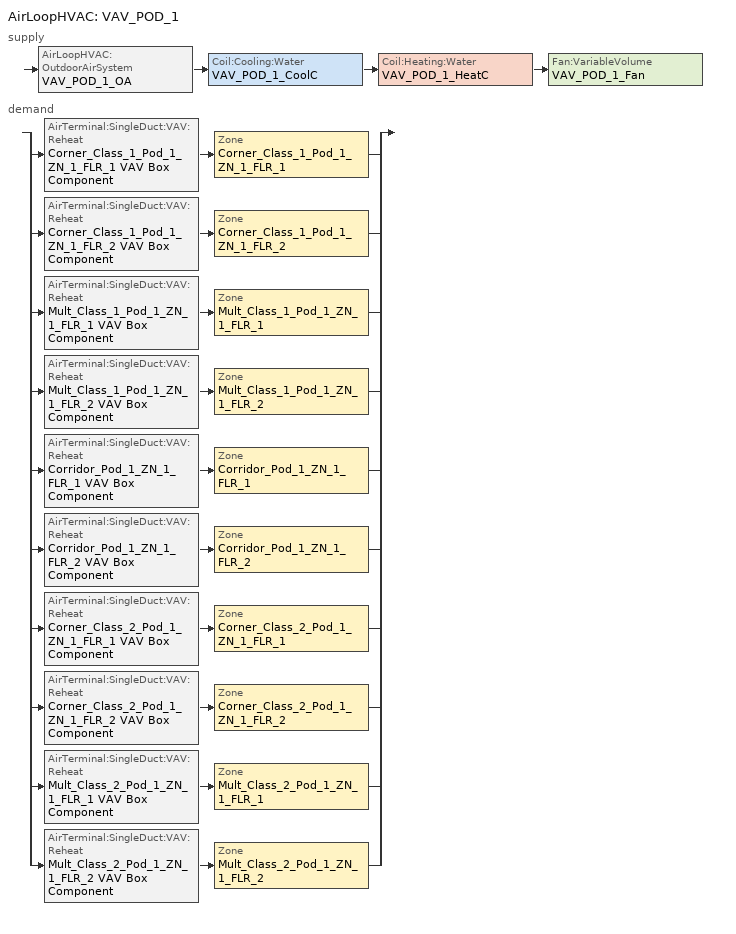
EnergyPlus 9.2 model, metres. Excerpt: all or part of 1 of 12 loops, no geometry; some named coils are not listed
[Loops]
AirLoopHVAC 'VAV_POD_1'
 supply: AirLoopHVAC:OutdoorAirSystem 'VAV_POD_1_OA' > Coil:Cooling:Water 'VAV_POD_1_CoolC' > Coil:Heating:Water 'VAV_POD_1_HeatC' > Fan:VariableVolume 'VAV_POD_1_Fan'
 demand: split
  | AirTerminal:SingleDuct:VAV:Reheat 'Corner_Class_1_Pod_1_ZN_1_FLR_1 VAV Box Component' > Zone 'Corner_Class_1_Pod_1_ZN_1_FLR_1'
  | AirTerminal:SingleDuct:VAV:Reheat 'Corner_Class_1_Pod_1_ZN_1_FLR_2 VAV Box Component' > Zone 'Corner_Class_1_Pod_1_ZN_1_FLR_2'
  | AirTerminal:SingleDuct:VAV:Reheat 'Mult_Class_1_Pod_1_ZN_1_FLR_1 VAV Box Component' > Zone 'Mult_Class_1_Pod_1_ZN_1_FLR_1'
  | AirTerminal:SingleDuct:VAV:Reheat 'Mult_Class_1_Pod_1_ZN_1_FLR_2 VAV Box Component' > Zone 'Mult_Class_1_Pod_1_ZN_1_FLR_2'
  | AirTerminal:SingleDuct:VAV:Reheat 'Corridor_Pod_1_ZN_1_FLR_1 VAV Box Component' > Zone 'Corridor_Pod_1_ZN_1_FLR_1'
  | AirTerminal:SingleDuct:VAV:Reheat 'Corridor_Pod_1_ZN_1_FLR_2 VAV Box Component' > Zone 'Corridor_Pod_1_ZN_1_FLR_2'
  | AirTerminal:SingleDuct:VAV:Reheat 'Corner_Class_2_Pod_1_ZN_1_FLR_1 VAV Box Component' > Zone 'Corner_Class_2_Pod_1_ZN_1_FLR_1'
  | AirTerminal:SingleDuct:VAV:Reheat 'Corner_Class_2_Pod_1_ZN_1_FLR_2 VAV Box Component' > Zone 'Corner_Class_2_Pod_1_ZN_1_FLR_2'
  | AirTerminal:SingleDuct:VAV:Reheat 'Mult_Class_2_Pod_1_ZN_1_FLR_1 VAV Box Component' > Zone 'Mult_Class_2_Pod_1_ZN_1_FLR_1'
  | AirTerminal:SingleDuct:VAV:Reheat 'Mult_Class_2_Pod_1_ZN_1_FLR_2 VAV Box Component' > Zone 'Mult_Class_2_Pod_1_ZN_1_FLR_2'
[DesignSpecification:OutdoorAir]
Name | Outdoor Air Method | Outdoor Air Flow per Person | Outdoor Air Flow per Zone Floor Area
SZ DSOA Corner_Class_1_Pod_1_ZN_1_FLR_1; SZ DSOA Corner_Class_1_Pod_1_ZN_1_FLR_2; SZ DSOA Corner_Class_2_Pod_1_ZN_1_FLR_1; SZ DSOA Corner_Class_2_Pod_1_ZN_1_FLR_2; SZ DSOA Mult_Class_1_Pod_1_ZN_1_FLR_1; SZ DSOA Mult_Class_1_Pod_1_ZN_1_FLR_2; SZ DSOA Mult_Class_2_Pod_1_ZN_1_FLR_1; SZ DSOA Mult_Class_2_Pod_1_ZN_1_FLR_2 | Flow/Person | 0.008
SZ DSOA Corridor_Pod_1_ZN_1_FLR_1; SZ DSOA Corridor_Pod_1_ZN_1_FLR_2 | Flow/Area |  | 0.0005
[Sizing:Zone] Zone Cooling Design Supply Air Temperature Input Method=SupplyAirTemperature; Zone Cooling Design Supply Air Temperature=12.8; Zone Heating Design Supply Air Temperature Input Method=SupplyAirTemperature; Zone Heating Design Supply Air Temperature=50; Zone Cooling Design Supply Air Humidity Ratio=0.0085; Zone Heating Design Supply Air Humidity Ratio=0.008; Cooling Design Air Flow Method=DesignDay; Heating Design Air Flow Method=DesignDay
Name | Design Specification Outdoor Air Object
Corner_Class_1_Pod_1_ZN_1_FLR_1 | SZ DSOA Corner_Class_1_Pod_1_ZN_1_FLR_1
Corner_Class_1_Pod_1_ZN_1_FLR_2 | SZ DSOA Corner_Class_1_Pod_1_ZN_1_FLR_2
Corner_Class_2_Pod_1_ZN_1_FLR_1 | SZ DSOA Corner_Class_2_Pod_1_ZN_1_FLR_1
Corner_Class_2_Pod_1_ZN_1_FLR_2 | SZ DSOA Corner_Class_2_Pod_1_ZN_1_FLR_2
Corridor_Pod_1_ZN_1_FLR_1 | SZ DSOA Corridor_Pod_1_ZN_1_FLR_1
Corridor_Pod_1_ZN_1_FLR_2 | SZ DSOA Corridor_Pod_1_ZN_1_FLR_2
Mult_Class_1_Pod_1_ZN_1_FLR_1 | SZ DSOA Mult_Class_1_Pod_1_ZN_1_FLR_1
Mult_Class_1_Pod_1_ZN_1_FLR_2 | SZ DSOA Mult_Class_1_Pod_1_ZN_1_FLR_2
Mult_Class_2_Pod_1_ZN_1_FLR_1 | SZ DSOA Mult_Class_2_Pod_1_ZN_1_FLR_1
Mult_Class_2_Pod_1_ZN_1_FLR_2 | SZ DSOA Mult_Class_2_Pod_1_ZN_1_FLR_2
[Sizing:System]
VAV_POD_1: Type of Load to Size On=Sensible; Design Outdoor Air Flow Rate=AUTOSIZE; Central Heating Maximum System Air Flow Ratio=0.3; Preheat Design Temperature=7; Preheat Design Humidity Ratio=0.008; Precool Design Temperature=12.8; Precool Design Humidity Ratio=0.008; Central Cooling Design Supply Air Temperature=12.8; Central Heating Design Supply Air Temperature=16.7; Type of Zone Sum to Use=NonCoincident; 100 Outdoor Air in Cooling=No; 100 Outdoor Air in Heating=No; Central Cooling Design Supply Air Humidity Ratio=0.0085; Central Heating Design Supply Air Humidity Ratio=0.008; Cooling Supply Air Flow Rate Method=DesignDay; Heating Supply Air Flow Rate Method=DesignDay; System Outdoor Air Method=ZoneSum; Zone Maximum Outdoor Air Fraction=1; Cooling Design Capacity Method=CoolingDesignCapacity; Cooling Design Capacity=autosize; Heating Design Capacity Method=HeatingDesignCapacity; Heating Design Capacity=autosize; Central Cooling Capacity Control Method=OnOff
[ZoneControl:Thermostat] Control Type Schedule=Dual Zone Control Type Sched
Name | Zone or ZoneList | Control 1
Corner_Class_1_Pod_1_ZN_1_FLR_1 Thermostat | Corner_Class_1_Pod_1_ZN_1_FLR_1 | Corner_Class_1_Pod_1_ZN_1_FLR_1 DualSPSched
Corner_Class_1_Pod_1_ZN_1_FLR_2 Thermostat | Corner_Class_1_Pod_1_ZN_1_FLR_2 | Corner_Class_1_Pod_1_ZN_1_FLR_2 DualSPSched
Corner_Class_2_Pod_1_ZN_1_FLR_1 Thermostat | Corner_Class_2_Pod_1_ZN_1_FLR_1 | Corner_Class_2_Pod_1_ZN_1_FLR_1 DualSPSched
Corner_Class_2_Pod_1_ZN_1_FLR_2 Thermostat | Corner_Class_2_Pod_1_ZN_1_FLR_2 | Corner_Class_2_Pod_1_ZN_1_FLR_2 DualSPSched
Corridor_Pod_1_ZN_1_FLR_1 Thermostat | Corridor_Pod_1_ZN_1_FLR_1 | Corridor_Pod_1_ZN_1_FLR_1 DualSPSched
Corridor_Pod_1_ZN_1_FLR_2 Thermostat | Corridor_Pod_1_ZN_1_FLR_2 | Corridor_Pod_1_ZN_1_FLR_2 DualSPSched
Mult_Class_1_Pod_1_ZN_1_FLR_1 Thermostat | Mult_Class_1_Pod_1_ZN_1_FLR_1 | Mult_Class_1_Pod_1_ZN_1_FLR_1 DualSPSched
Mult_Class_1_Pod_1_ZN_1_FLR_2 Thermostat | Mult_Class_1_Pod_1_ZN_1_FLR_2 | Mult_Class_1_Pod_1_ZN_1_FLR_2 DualSPSched
Mult_Class_2_Pod_1_ZN_1_FLR_1 Thermostat | Mult_Class_2_Pod_1_ZN_1_FLR_1 | Mult_Class_2_Pod_1_ZN_1_FLR_1 DualSPSched
Mult_Class_2_Pod_1_ZN_1_FLR_2 Thermostat | Mult_Class_2_Pod_1_ZN_1_FLR_2 | Mult_Class_2_Pod_1_ZN_1_FLR_2 DualSPSched
[ThermostatSetpoint:DualSetpoint]
Name | Heating Setpoint Temperature Schedule | Cooling Setpoint Temperature Schedule
Corner_Class_1_Pod_1_ZN_1_FLR_1 DualSPSched; Corner_Class_1_Pod_1_ZN_1_FLR_2 DualSPSched; Corner_Class_2_Pod_1_ZN_1_FLR_1 DualSPSched; Corner_Class_2_Pod_1_ZN_1_FLR_2 DualSPSched; Mult_Class_1_Pod_1_ZN_1_FLR_1 DualSPSched; Mult_Class_1_Pod_1_ZN_1_FLR_2 DualSPSched; Mult_Class_2_Pod_1_ZN_1_FLR_1 DualSPSched; Mult_Class_2_Pod_1_ZN_1_FLR_2 DualSPSched | HTGSETP_SCH | CLGSETP_SCH
Corridor_Pod_1_ZN_1_FLR_1 DualSPSched; Corridor_Pod_1_ZN_1_FLR_2 DualSPSched | HTGSETP_SCH_BathCorrMechKitchen | CLGSETP_SCH_BathCorrMechKitchen
[AirTerminal:SingleDuct:VAV:Reheat] Availability Schedule=ALWAYS_ON; Maximum Air Flow Rate=AUTOSIZE; Zone Minimum Air Flow Input Method=Constant; Constant Minimum Air Flow Fraction=0.3; Maximum Hot Water or Steam Flow Rate=AUTOSIZE; Minimum Hot Water or Steam Flow Rate=0; Convergence Tolerance=0.001; Damper Heating Action=NORMAL
Name | Reheat Coil
Corner_Class_1_Pod_1_ZN_1_FLR_1 VAV Box Component | Corner_Class_1_Pod_1_ZN_1_FLR_1 VAV Box Reheat Coil
Corner_Class_1_Pod_1_ZN_1_FLR_2 VAV Box Component | Corner_Class_1_Pod_1_ZN_1_FLR_2 VAV Box Reheat Coil
Corner_Class_2_Pod_1_ZN_1_FLR_1 VAV Box Component | Corner_Class_2_Pod_1_ZN_1_FLR_1 VAV Box Reheat Coil
Corner_Class_2_Pod_1_ZN_1_FLR_2 VAV Box Component | Corner_Class_2_Pod_1_ZN_1_FLR_2 VAV Box Reheat Coil
Corridor_Pod_1_ZN_1_FLR_1 VAV Box Component | Corridor_Pod_1_ZN_1_FLR_1 VAV Box Reheat Coil
Corridor_Pod_1_ZN_1_FLR_2 VAV Box Component | Corridor_Pod_1_ZN_1_FLR_2 VAV Box Reheat Coil
Mult_Class_1_Pod_1_ZN_1_FLR_1 VAV Box Component | Mult_Class_1_Pod_1_ZN_1_FLR_1 VAV Box Reheat Coil
Mult_Class_1_Pod_1_ZN_1_FLR_2 VAV Box Component | Mult_Class_1_Pod_1_ZN_1_FLR_2 VAV Box Reheat Coil
Mult_Class_2_Pod_1_ZN_1_FLR_1 VAV Box Component | Mult_Class_2_Pod_1_ZN_1_FLR_1 VAV Box Reheat Coil
Mult_Class_2_Pod_1_ZN_1_FLR_2 VAV Box Component | Mult_Class_2_Pod_1_ZN_1_FLR_2 VAV Box Reheat Coil
[Zone equipment]
Corner_Class_1_Pod_1_ZN_1_FLR_1: Corner_Class_1_Pod_1_ZN_1_FLR_1 VAV Box Component
Corner_Class_1_Pod_1_ZN_1_FLR_2: Corner_Class_1_Pod_1_ZN_1_FLR_2 VAV Box Component
Corner_Class_2_Pod_1_ZN_1_FLR_1: Corner_Class_2_Pod_1_ZN_1_FLR_1 VAV Box Component
Corner_Class_2_Pod_1_ZN_1_FLR_2: Corner_Class_2_Pod_1_ZN_1_FLR_2 VAV Box Component
Corridor_Pod_1_ZN_1_FLR_1: Corridor_Pod_1_ZN_1_FLR_1 VAV Box Component
Corridor_Pod_1_ZN_1_FLR_2: Corridor_Pod_1_ZN_1_FLR_2 VAV Box Component
Mult_Class_1_Pod_1_ZN_1_FLR_1: Mult_Class_1_Pod_1_ZN_1_FLR_1 VAV Box Component
Mult_Class_1_Pod_1_ZN_1_FLR_2: Mult_Class_1_Pod_1_ZN_1_FLR_2 VAV Box Component
Mult_Class_2_Pod_1_ZN_1_FLR_1: Mult_Class_2_Pod_1_ZN_1_FLR_1 VAV Box Component
Mult_Class_2_Pod_1_ZN_1_FLR_2: Mult_Class_2_Pod_1_ZN_1_FLR_2 VAV Box Component
[Fan:VariableVolume]
VAV_POD_1_Fan: Availability Schedule=HVACOperationSchd; Fan Total Efficiency=0.6006; Pressure Rise=1109.648; Maximum Flow Rate=AUTOSIZE; Fan Power Minimum Flow Rate Input Method=FixedFlowRate; Fan Power Minimum Air Flow Rate=0; Motor Efficiency=0.924; Motor In Airstream Fraction=1; Fan Power Coefficient 1=0.0407599; Fan Power Coefficient 2=0.088045; Fan Power Coefficient 3=-0.0729261; Fan Power Coefficient 4=0.94374; Fan Power Coefficient 5=0; EndUse Subcategory=Fan Energy
[Coil:Cooling:Water]
VAV_POD_1_CoolC: Availability Schedule=ALWAYS_ON; Design Water Flow Rate=AUTOSIZE; Design Air Flow Rate=AUTOSIZE; Design Inlet Water Temperature=AUTOSIZE; Design Inlet Air Temperature=AUTOSIZE; Design Outlet Air Temperature=AUTOSIZE; Design Inlet Air Humidity Ratio=AUTOSIZE; Design Outlet Air Humidity Ratio=AUTOSIZE; Type of Analysis=SimpleAnalysis; Heat Exchanger Configuration=CrossFlow
[Coil:Heating:Water]
VAV_POD_1_HeatC: Availability Schedule=ALWAYS_ON; UFactor Times Area Value=AUTOSIZE; Maximum Water Flow Rate=AUTOSIZE; Performance Input Method=UFactorTimesAreaAndDesignWaterFlowRate; Rated Capacity=AUTOSIZE; Rated Inlet Water Temperature=82.2; Rated Inlet Air Temperature=16.6; Rated Outlet Water Temperature=71.1; Rated Outlet Air Temperature=32.2
[Controller:WaterCoil] Control Variable=Temperature; Actuator Variable=Flow; Maximum Actuated Flow=AUTOSIZE; Minimum Actuated Flow=0
Name | Action | Controller Convergence Tolerance
VAV_POD_1_CoolC_Controller | Reverse
VAV_POD_1_HeatC_Controller | Normal | 0.0001
[Controller:OutdoorAir]
VAV_POD_1_OA_Controller: Minimum Outdoor Air Flow Rate=AUTOSIZE; Maximum Outdoor Air Flow Rate=AUTOSIZE; Economizer Control Type=DifferentialDryBulb; Economizer Control Action Type=ModulateFlow; Economizer Maximum Limit DryBulb Temperature=28; Economizer Maximum Limit Enthalpy=64000; Economizer Minimum Limit DryBulb Temperature=-100; Lockout Type=NoLockout; Minimum Limit Type=FixedMinimum; Minimum Outdoor Air Schedule=MinOA_Sched
[AirLoopHVAC]
VAV_POD_1: Design Supply Air Flow Rate=AUTOSIZE
[SetpointManager:Scheduled]
VAV_POD_1 SAT setpoint: Control Variable=Temperature; Schedule=Seasonal-Reset-Supply-Air-Temp-Sch; Setpoint Node or NodeList=VAV_POD_1 Supply Equipment Outlet Node
[SetpointManager:MixedAir] Control Variable=Temperature
Name | Setpoint Node or NodeList
VAV_POD_1_CoolC SAT Manager | VAV_POD_1_CoolC-VAV_POD_1_HeatCNode
VAV_POD_1_HeatC SAT Manager | VAV_POD_1_HeatC-VAV_POD_1_FanNode
VAV_POD_1_OAMixed Air Temp Manager | VAV_POD_1_OA-VAV_POD_1_CoolCNode
[Schedule:Compact]
ALWAYS_ON: Through: 12/31, For: AllDays, Until: 24:00, 1
CLGSETP_SCH: Through: 6/30, For: SummerDesignDay, Until: 24:00, 24, For: WeekEnds Holidays WinterDesignDay, Until: 24:00, 27, For: AllOtherDays, Until: 06:00, 27, Until: 21:00, 24, Until: 24:00, 27, Through: 9/1, For: SummerDesignDay, Until: 24:00, 24, For: WeekEnds Holidays WinterDesignDay, Until: 24:00, 27, For: AllOtherDays, Until: 07:00, 27, Until: 18:00, 24, Until: 24:00, 27, Through: 12/31, For: SummerDesignDay, Until: 24:00, 24, For: WeekEnds Holidays WinterDesignDay, Until: 24:00, 27, For: AllOtherDays, Until: 06:00, 27, Until: 21:00, 24, Until: 24:00, 27
CLGSETP_SCH_BathCorrMechKitchen: Through: 12/31, For: SummerDesignDay, Until: 06:00, 27, Until: 21:00, 24, Until: 24:00, 27, For: AllOtherDays, Until: 24:00, 27
HTGSETP_SCH: Through: 6/30, For: WinterDesignDay, Until: 24:00, 21, For: WeekEnds Holidays SummerDesignDay, Until: 24:00, 16, For: AllOtherDays, Until: 06:00, 16, Until: 21:00, 21, Until: 24:00, 16, Through: 9/1, For: WinterDesignDay, Until: 24:00, 21, For: WeekEnds Holidays SummerDesignDay, Until: 24:00, 16, For: AllOtherDays, Until: 07:00, 16, Until: 18:00, 21, Until: 24:00, 16, Through: 12/31, For: WinterDesignDay, Until: 24:00, 21, For: WeekEnds Holidays SummerDesignDay, Until: 24:00, 16, For: AllOtherDays, Until: 06:00, 16, Until: 21:00, 21, Until: 24:00, 16
HTGSETP_SCH_BathCorrMechKitchen: Through: 12/31, For: WinterDesignDay, Until: 06:00, 16, Until: 21:00, 21, Until: 24:00, 16, For: AllOtherDays, Until: 24:00, 16
HVACOperationSchd; MinOA_Sched: Through: 12/31, For: Weekdays SummerDesignDay, Until: 06:00, 0, Until: 21:00, 1, Until: 24:00, 0, For: AllOtherDays, Until: 24:00, 0
Seasonal-Reset-Supply-Air-Temp-Sch: Through: 12/31, For: AllDays, Until: 24:00, 12.8
Dual Zone Control Type Sched: Through: 12/31, For: AllDays, Until: 24:00, 4
